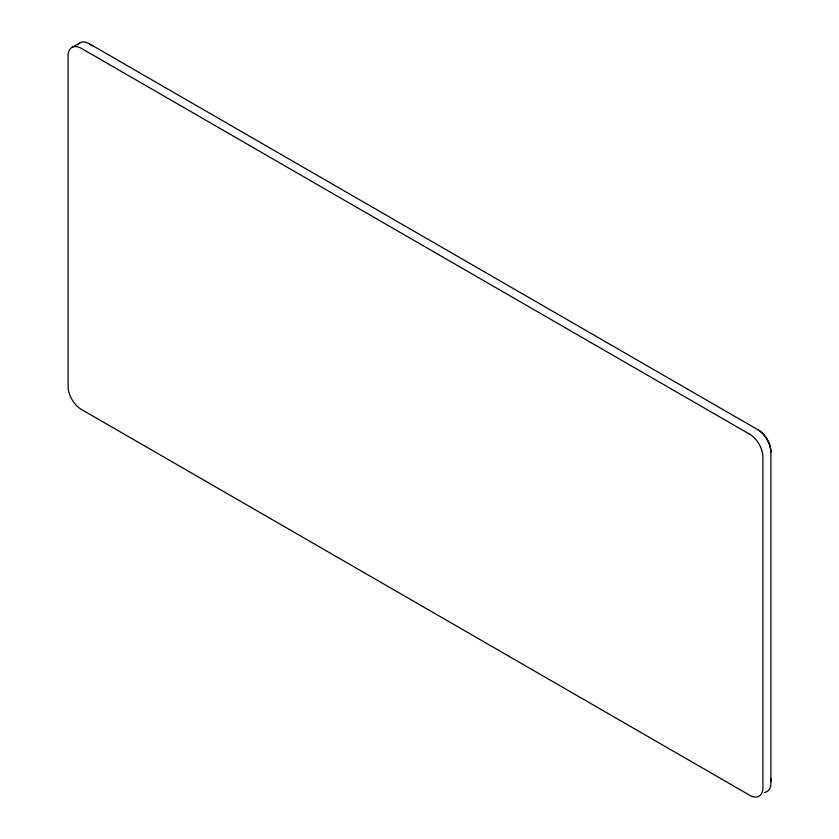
<?xml version="1.0" encoding="UTF-8"?>
<svg xmlns="http://www.w3.org/2000/svg" width="839" height="839" viewBox="0 0 839 839"><rect width="100%" height="100%" fill="white"/><g stroke="black" fill="none" stroke-linecap="round" stroke-linejoin="round"><path stroke-width="1.26" d="M71.965 47.404L79.946 42.789M89.521 44.352A17.692 10.215 60 0 1 92.762 45.726M770.905 779.032A17.692 10.215 60 0 1 770.716 781.434M757.701 429.631A18.668 10.781 60 0 1 770.905 452.494M77.849 44.74A18.668 10.781 60 0 1 89.291 43.722L758.404 430.029A17.692 10.215 60 0 1 770.905 451.686L770.905 783.049A18.668 10.781 60 0 1 764.308 792.436M749.709 434.235L81.299 48.337A18.668 10.781 60 0 0 68.095 55.951L68.095 386.506A18.668 10.781 60 0 0 81.299 409.369L749.709 795.278A18.668 10.781 60 0 0 762.913 787.664L762.913 457.108A18.668 10.781 60 0 0 749.709 434.235"/></g></svg>
